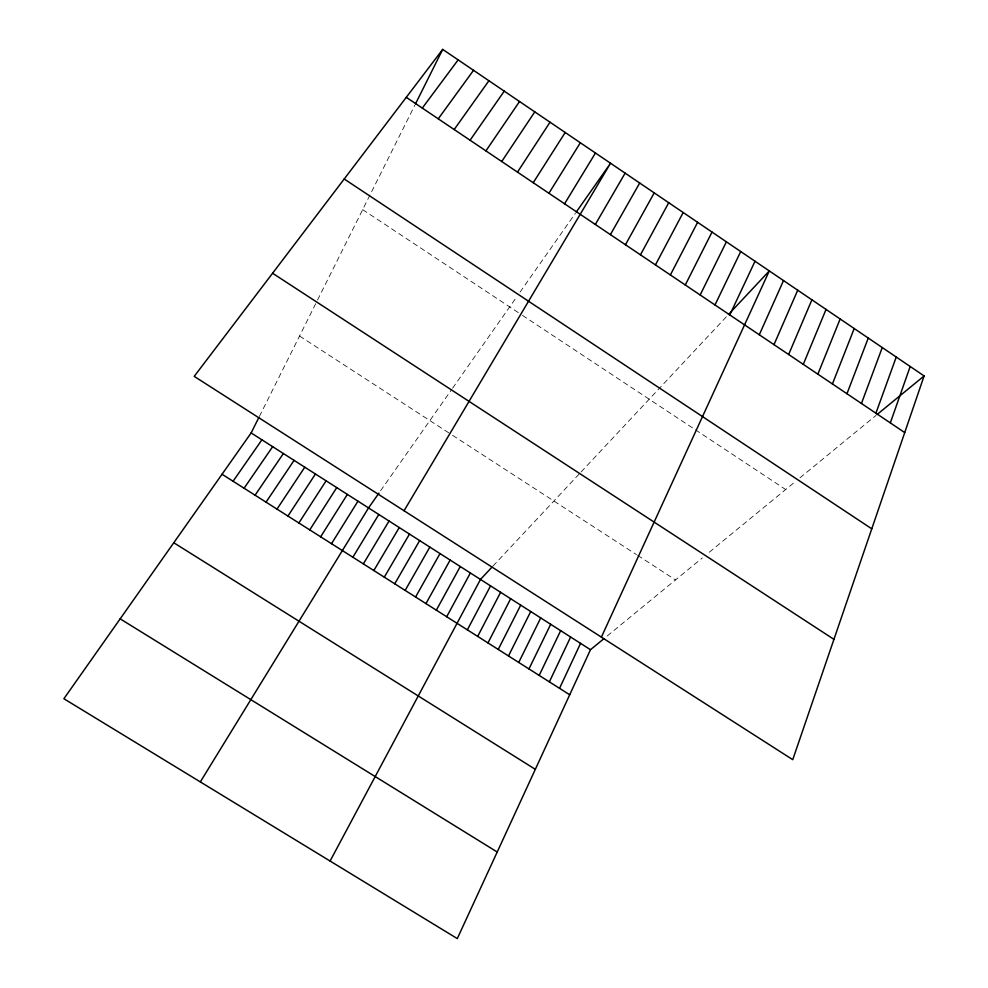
<?xml version="1.0" encoding="UTF-8"?>
<svg xmlns="http://www.w3.org/2000/svg" width="988" height="988" viewBox="0 0 988 988"><rect width="100%" height="100%" fill="white"/><g stroke="black" fill="none" stroke-linecap="round" stroke-linejoin="round"><path stroke-width="0.74" stroke-dasharray="4.94 3.71" d="M259.375 416.467L316.852 301.377M317.519 300.043L414.812 105.234M380.602 490.752L451.775 389.371M452.615 388.173L515.995 297.894M520.034 292.152L575.424 213.247M492.963 566.087L580.067 473.054M581.067 471.98L727.526 315.53M607.225 635.976L702.332 557.936M709.298 552.218L794.389 482.379M799.947 477.834L876.035 415.392M299.549 336.031L448.811 432.868M452.59 435.313L636.457 554.589M637.68 555.38L675.52 579.931M362.67 209.641L521.195 314.53M522.479 315.382L694.181 428.99M695.429 429.817L785.682 489.529"/><path stroke-width="1.48" d="M924.113 375.934L792.747 759.673L194.216 376.366L442.698 49.4L924.113 375.934L877.183 414.454M890.336 422.901L910.195 366.486M875.911 413.194L896.252 357.026M861.45 403.475L882.272 347.554M846.963 393.73L868.267 338.044M832.427 383.949L854.212 328.522M817.879 374.156L840.146 318.976M803.281 364.35L826.042 309.405M788.646 354.507L811.901 299.821M773.987 344.639L797.724 290.2M759.29 334.759L783.521 280.567M601.383 637.124L769.294 270.922L728.527 314.468M603.829 638.754L590.478 649.709L457.296 938.6L63.887 698.726L251.15 432.929L258.733 417.751M559.541 688.327L580.561 643.373M729.799 314.913L755.017 261.24M549.365 681.868L570.619 637.025M539.176 675.409L560.665 630.665M714.991 304.959L740.716 251.545M528.963 668.938L550.699 624.293M518.737 662.442L540.72 617.92M700.159 294.98L726.39 241.813M415.479 103.901L442.698 49.4M508.499 655.946L530.717 611.523M685.289 284.976L712.027 232.069M498.236 649.449L520.701 605.125M487.961 642.929L510.66 598.716M670.383 274.948L697.627 222.312M477.673 636.395L500.62 592.306M467.361 629.862L490.554 585.872M655.439 264.908L683.19 212.519M330.078 861.042L480.477 579.437L491.987 567.137M446.7 616.747L470.374 572.978M640.459 254.83L668.728 202.713M436.338 610.176L460.272 566.519M425.964 603.606L450.145 560.048M625.453 244.728L654.229 192.87M415.578 597.011L439.993 553.576M405.166 590.404L429.842 547.08M610.399 234.613L639.693 183.015M394.743 583.797L419.665 540.584M595.319 224.461L625.132 173.135M384.295 577.177L409.477 534.076M373.834 570.533L399.263 527.543M404.055 510.747L610.535 163.242L576.263 212.049M363.362 563.889L389.037 521.022M564.58 203.787L595.455 153.017M352.864 557.232L378.799 514.476M200.317 781.916L368.549 507.918L378.972 493.074M331.511 543.696L357.965 501.163M548.92 193.265L580.339 142.766M320.643 536.805L347.356 494.383M309.763 529.901L336.735 487.603M533.236 182.706L565.198 132.491M298.87 522.985L326.102 480.81M517.502 172.122L550.007 122.191M287.94 516.057L315.444 474.005M277.011 509.116L304.773 467.188M501.731 161.513L534.792 111.866M266.044 502.163L294.091 460.359M485.923 150.88L519.527 101.517M255.077 495.21L283.383 453.517M244.085 488.233L272.663 446.662M233.069 481.255L261.919 439.796M470.078 140.222L504.238 91.143M454.184 129.539L488.912 80.744M438.252 118.819L473.536 70.321M422.296 108.087L458.136 59.873M120.166 618.846L497.211 852.014M173.777 542.745L535.335 769.343M222.041 474.252L569.706 694.774M251.15 432.929L590.478 649.709M272.589 273.244L833.934 639.36M344.207 179.001L871.774 528.827M406.278 97.318L904.724 432.583"/></g></svg>
